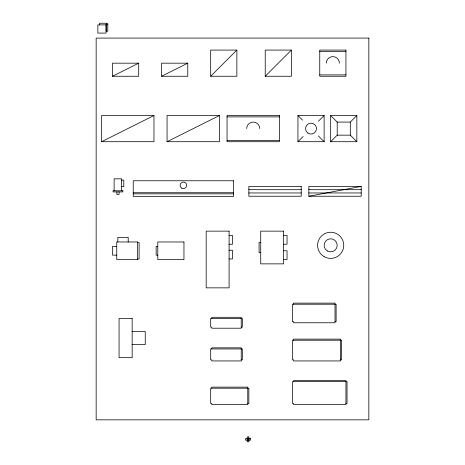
<?xml version="1.0" encoding="UTF-8"?>
<svg xmlns="http://www.w3.org/2000/svg" width="465" height="465" viewBox="0 0 465 465"><rect width="100%" height="100%" fill="white"/><g stroke="black" fill="none" stroke-linecap="round" stroke-linejoin="round"><path stroke-width="0.7" d="M210.686 76.254L236.865 50.081L236.865 76.254L210.686 76.254L210.686 50.081L236.865 50.081M265.224 76.254L291.398 50.081L265.224 50.081L265.224 76.254L291.398 76.254L291.398 50.081M297.943 141.703L297.943 115.523L324.122 115.523L324.122 141.703L297.943 141.703L303.128 136.518M318.397 121.249L324.122 115.523M330.667 141.703L337.212 135.158L337.212 122.068L330.667 115.523L356.841 115.523L356.841 141.703L330.667 141.703L330.667 115.523M337.212 122.068L350.302 122.068L356.841 115.523M112.518 76.254L138.698 63.17L138.698 76.254L112.518 76.254L112.518 63.17L138.698 63.17M161.605 76.254L187.779 63.17L187.779 76.254L161.605 76.254L161.605 63.17L187.779 63.17M101.614 141.703L153.967 115.523L153.967 141.703L101.614 141.703L101.614 115.523L153.967 115.523M167.057 141.703L219.41 115.523L219.41 141.703L167.057 141.703L167.057 115.523L219.41 115.523M308.853 196.236L361.206 186.419L361.206 196.236L308.853 196.236L308.853 186.419L361.206 186.419M319.757 51.441L345.937 51.441M319.757 74.894L345.937 74.894M227.048 116.889L279.401 116.889M337.212 135.158L350.302 135.158L356.841 141.703M227.048 140.337L279.401 140.337M121.621 180.118L123.8 180.118L123.8 186.663L121.621 186.663M248.862 189.691L301.215 189.691M308.853 189.691L361.206 189.691M133.246 192.725L233.593 192.725M248.862 192.963L301.215 192.963M308.853 192.963L361.206 192.963M133.246 193.853L233.593 193.853M229.094 235.505L232.5 235.505L232.5 244.23L229.094 244.23M283.627 235.505L287.039 235.505L287.039 244.23L283.627 244.23M260.726 242.323L259.086 242.323L259.086 252.681L260.726 252.681M137.471 242.527L139.105 242.527L139.105 259.022L137.471 259.022M116.744 246.409L112.518 246.409L112.518 255.14L116.744 255.14M157.786 246.409L156.147 246.409L156.147 255.14L157.786 255.14M229.094 250.228L232.5 250.228L232.5 258.953L229.094 258.953M283.627 250.775L287.039 250.775L287.039 259.499L283.627 259.499M335.027 321.67L336.119 321.67L336.119 304.22L292.491 304.22L292.491 321.67L293.584 321.67L293.584 322.762L335.027 322.762L335.027 303.128L293.584 303.128L293.584 304.22M241.225 327.127L242.317 327.127L242.317 318.403L210.686 318.403L210.686 327.127L211.778 327.127L211.778 328.214L241.225 328.214L241.225 317.31L211.778 317.31L211.778 318.403M132.153 331.487L145.243 331.487L145.243 344.577L132.153 344.577M241.225 359.846L242.317 359.846L242.317 348.942L210.686 348.942L210.686 359.846L211.778 359.846L211.778 360.939L241.225 360.939L241.225 347.849L211.778 347.849L211.778 348.942M340.485 359.846L341.572 359.846L341.572 340.217L292.491 340.217L292.491 359.846L293.584 359.846L293.584 360.939L340.485 360.939L340.485 339.125L293.584 339.125L293.584 340.217M247.769 403.475L248.862 403.475L248.862 388.205L210.686 388.205L210.686 403.475L211.778 403.475L211.778 404.567L247.769 404.567L247.769 387.118L211.778 387.118L211.778 388.205M345.937 403.475L347.029 403.475L347.029 381.66L292.491 381.66L292.491 403.475L293.584 403.475L293.584 404.567L345.937 404.567L345.937 380.573L293.584 380.573L293.584 381.66M247.223 438.478L248.827 438.478M247.223 440.216L248.827 440.216M297.943 115.523L302.581 120.162M318.397 135.972L324.122 141.703M350.302 122.068L350.302 135.158M248.856 438.576L248.856 440.117M128.201 241.98L128.201 237.348L117.837 237.348L117.837 241.98M121.621 190.784L121.621 178.822L114.123 178.822L114.123 190.784M119.063 191.911L119.063 194.498L116.884 194.498L116.884 191.911M106.049 24.907L106.049 33.085L97.865 33.085L97.865 24.907L106.997 24.883L106.997 23.25L99.58 23.25L99.58 24.883M246.677 128.613A6.545 6.545 0 0 1 253.222 122.068A6.545 6.545 0 0 1 259.766 128.613M326.302 63.17A6.545 6.545 0 0 1 332.847 56.625A6.545 6.545 0 0 1 339.392 63.17M107.81 24.07L106.177 24.07L106.177 31.231L107.81 31.231L107.81 24.07M368.844 38.084L96.156 38.084L96.156 419.837L368.844 419.837L368.844 38.084M345.937 50.081L319.757 50.081L319.757 76.254L345.937 76.254L345.937 50.081M279.401 115.523L227.048 115.523L227.048 141.703L279.401 141.703L279.401 115.523M233.593 180.763L133.246 180.763L133.246 196.445L233.593 196.445L233.593 180.763M301.215 186.419L248.862 186.419L248.862 196.236L301.215 196.236L301.215 186.419M122.882 190.784L113.065 190.784L113.065 191.911L122.882 191.911L122.882 190.784M229.094 231.14L206.187 231.14L206.187 287.858L229.094 287.858L229.094 231.14M283.627 231.14L260.726 231.14L260.726 263.864L283.627 263.864L283.627 231.14M137.471 241.98L116.744 241.98L116.744 259.569L137.471 259.569L137.471 241.98M183.96 241.98L157.786 241.98L157.786 259.569L183.96 259.569L183.96 241.98M132.153 318.403L119.063 318.403L119.063 357.666L132.153 357.666L132.153 318.403M248.827 436.943L247.223 436.943L247.223 441.75L248.827 441.75L248.827 436.943M250.466 438.576L245.584 438.576L245.584 440.117L250.466 440.117L250.466 438.576M181.78 188.162A3.272 3.272 0 0 0 186.692 185.332A3.272 3.272 0 0 0 181.78 182.495A3.272 3.272 0 0 0 181.78 188.162M327.395 250.99A6.545 6.545 0 0 0 337.212 245.322A6.545 6.545 0 0 0 327.395 239.655A6.545 6.545 0 0 0 327.395 250.99M324.122 256.657A13.09 13.09 0 0 0 343.757 245.322A13.09 13.09 0 0 0 324.122 233.988A13.09 13.09 0 0 0 324.122 256.657M307.975 133.13A5.452 5.452 0 0 0 316.473 129.003A5.452 5.452 0 0 0 308.65 123.707A5.452 5.452 0 0 0 307.975 133.13"/></g></svg>
